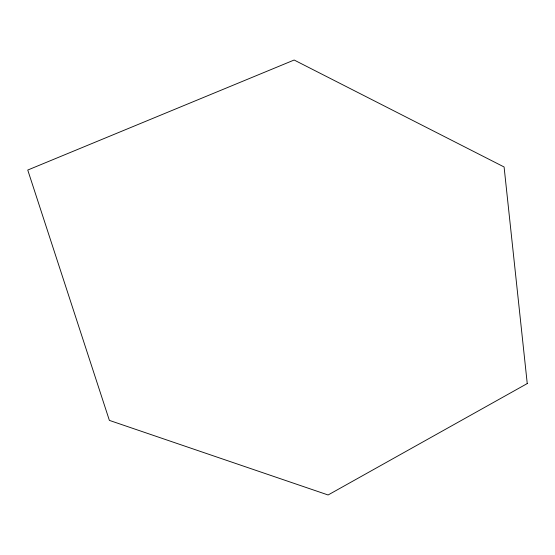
<?xml version="1.0" encoding="UTF-8"?>
<svg xmlns="http://www.w3.org/2000/svg" width="555" height="555" viewBox="0 0 555 555"><rect width="100%" height="100%" fill="white"/><g stroke="black" fill="none" stroke-linecap="round" stroke-linejoin="round"><path stroke-width="0.83" d="M527.25 383.56L328.102 494.977L109.377 420.385L27.75 170.045L294.143 60.023L504.093 166.979L527.25 383.56"/></g></svg>
